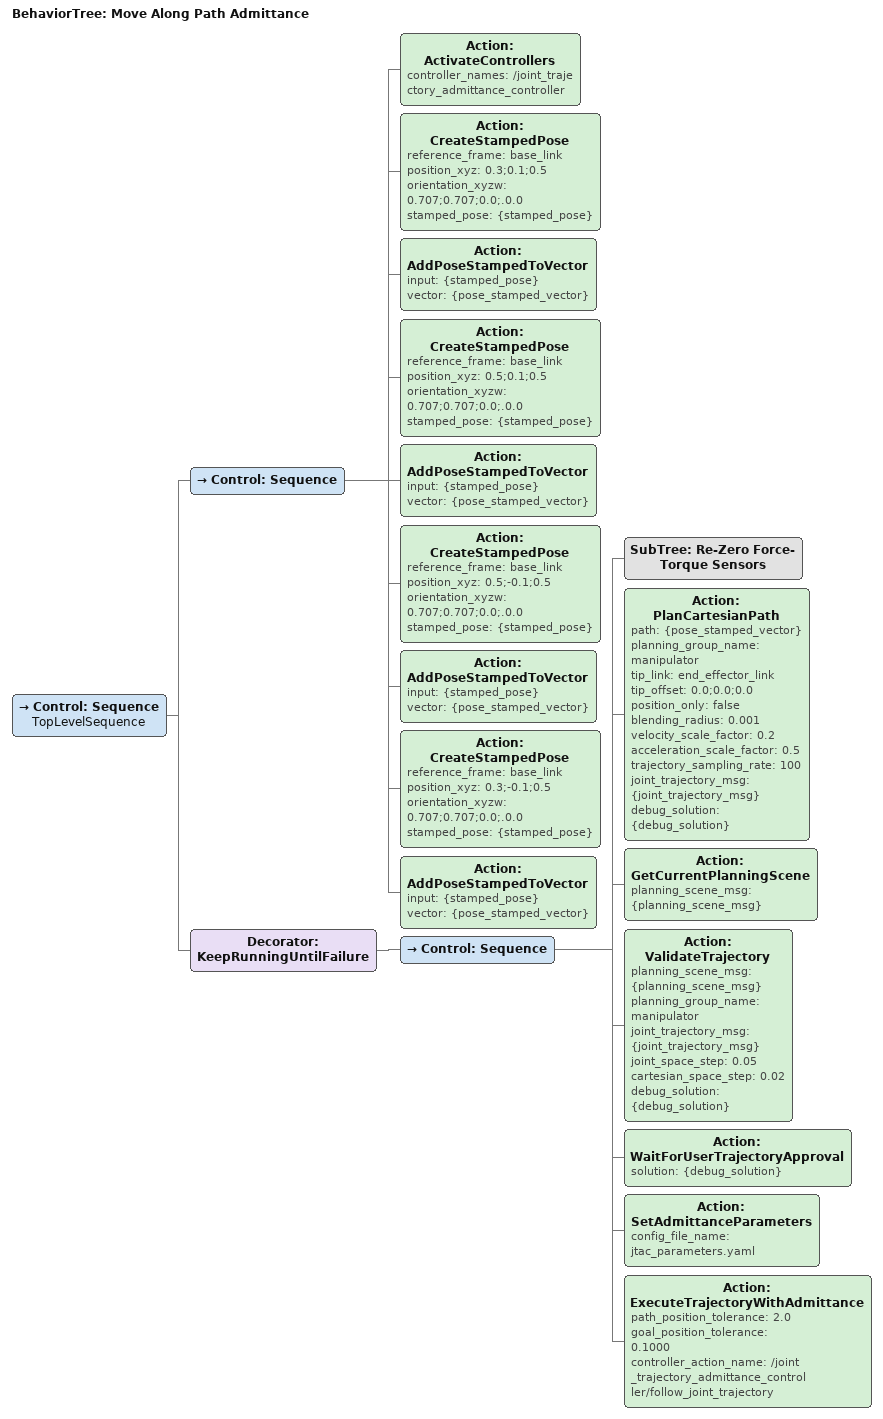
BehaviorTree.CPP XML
<?xml version='1.0' encoding='UTF-8'?>
<root BTCPP_format="4" main_tree_to_execute="Move Along Path Admittance">
  <BehaviorTree ID="Move Along Path Admittance" _description="Moves the robot tip on a rectangular path." _hardcoded="false">
    <Control ID="Sequence" name="TopLevelSequence">
      <Control ID="Sequence">
        <Action ID="ActivateControllers" controller_names="/joint_trajectory_admittance_controller"/>
        <Action ID="CreateStampedPose" reference_frame="base_link" position_xyz="0.3;0.1;0.5" orientation_xyzw="0.707;0.707;0.0;.0.0" stamped_pose="{stamped_pose}"/>
        <Action ID="AddPoseStampedToVector" input="{stamped_pose}" vector="{pose_stamped_vector}"/>
        <Action ID="CreateStampedPose" reference_frame="base_link" position_xyz="0.5;0.1;0.5" orientation_xyzw="0.707;0.707;0.0;.0.0" stamped_pose="{stamped_pose}"/>
        <Action ID="AddPoseStampedToVector" input="{stamped_pose}" vector="{pose_stamped_vector}"/>
        <Action ID="CreateStampedPose" reference_frame="base_link" position_xyz="0.5;-0.1;0.5" orientation_xyzw="0.707;0.707;0.0;.0.0" stamped_pose="{stamped_pose}"/>
        <Action ID="AddPoseStampedToVector" input="{stamped_pose}" vector="{pose_stamped_vector}"/>
        <Action ID="CreateStampedPose" reference_frame="base_link" position_xyz="0.3;-0.1;0.5" orientation_xyzw="0.707;0.707;0.0;.0.0" stamped_pose="{stamped_pose}"/>
        <Action ID="AddPoseStampedToVector" input="{stamped_pose}" vector="{pose_stamped_vector}"/>
      </Control>
      <Decorator ID="KeepRunningUntilFailure">
        <Control ID="Sequence">
          <SubTree ID="Re-Zero Force-Torque Sensors"/>
          <Action ID="PlanCartesianPath" path="{pose_stamped_vector}" planning_group_name="manipulator" tip_link="end_effector_link" tip_offset="0.0;0.0;0.0" position_only="false" blending_radius="0.001" velocity_scale_factor="0.2" acceleration_scale_factor="0.5" trajectory_sampling_rate="100" joint_trajectory_msg="{joint_trajectory_msg}" debug_solution="{debug_solution}"/>
          <Action ID="GetCurrentPlanningScene" planning_scene_msg="{planning_scene_msg}"/>
          <Action ID="ValidateTrajectory" planning_scene_msg="{planning_scene_msg}" planning_group_name="manipulator" joint_trajectory_msg="{joint_trajectory_msg}" joint_space_step="0.05" cartesian_space_step="0.02" debug_solution="{debug_solution}"/>
          <Action ID="WaitForUserTrajectoryApproval" solution="{debug_solution}"/>
          <Action ID="SetAdmittanceParameters" config_file_name="jtac_parameters.yaml"/>
          <Action ID="ExecuteTrajectoryWithAdmittance" path_position_tolerance="2.0" goal_position_tolerance="0.1000" controller_action_name="/joint_trajectory_admittance_controller/follow_joint_trajectory"/>
        </Control>
      </Decorator>
    </Control>
  </BehaviorTree>
</root>
